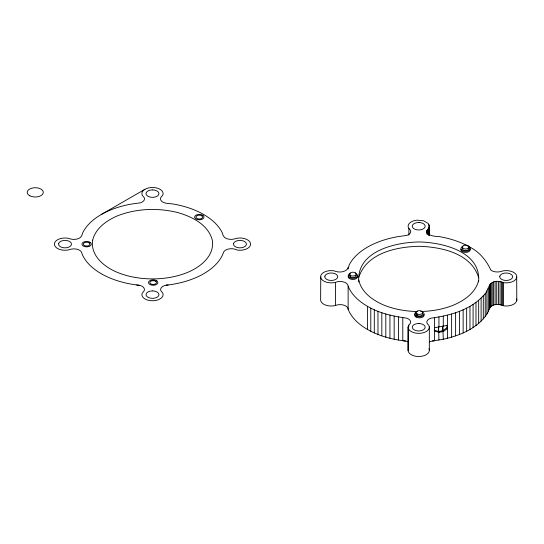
<?xml version="1.0" encoding="UTF-8"?>
<svg xmlns="http://www.w3.org/2000/svg" width="544" height="544" viewBox="0 0 544 544"><rect width="100%" height="100%" fill="white"/><g stroke="black" fill="none" stroke-linecap="round" stroke-linejoin="round"><path stroke-width="0.82" d="M442.823 326.244L443.272 339.245L430.855 341.326A8.051 4.651 0 0 0 429.488 341.897M438.94 340.061L438.58 326.441M358.795 281.976C356.136 251.151 395.576 242.209 419.254 241.958C442.564 242.44 481.277 251.518 478.618 281.785M405.511 341C392.278 339.578 379.1 336.07 367.472 329.467A72.474 41.847 0 0 1 349.119 311.549L348.146 309.257A8.051 4.651 0 0 0 337.606 304.837L335.056 305.606A10.628 6.134 0 0 1 320.634 300.2L320.756 275.774A10.628 6.134 0 0 1 334.002 270.803C339.619 273.285 348.201 272.218 349.119 265.057A72.474 41.847 0 0 1 398.5 236.552L406.715 235.43A8.051 4.651 0 0 0 410.564 230.432L408.456 227.82A10.628 6.134 0 0 1 417.058 220.17L423.545 220.762L428.189 223.448L429.332 225.91L429.332 235.001M428.985 348.786A10.628 6.134 0 0 1 420.383 356.436L418.159 356.504A10.628 6.134 0 0 1 408.109 350.696L408.109 327.549L408.734 325.169L410.502 323.143A8.051 4.651 0 0 0 406.654 318.145C393.122 316.302 379.413 313.303 367.472 306.32A72.474 41.847 0 0 1 349.119 288.408L348.146 286.117A8.051 4.651 0 0 0 337.606 281.69L335.056 282.458A10.628 6.134 0 0 1 320.634 277.052M408.109 350.696L408.224 326.271M429.216 235.457L429.332 225.91M429.216 227.188L428.638 228.432C421.811 234.648 434.948 236.742 438.94 236.552A72.474 41.847 0 0 1 469.968 247.146C479.529 252.008 486.56 260.664 490.81 270.069A8.051 4.651 0 0 0 499.814 271.755L503.438 270.803A10.628 6.134 0 0 1 516.684 275.774L516.8 300.2A10.628 6.134 0 0 1 504.526 305.939C500.963 305.048 497.25 303.6 493.551 305.075C489.199 306.034 489.172 311.066 486.907 314.051C477.21 328.658 459.768 335.628 443.272 339.245M408.109 327.549A10.628 6.134 0 0 0 418.159 333.356L420.383 333.288A10.628 6.134 0 0 0 428.985 325.645L426.999 323.17A8.051 4.651 0 0 1 430.855 318.179C449.779 315.595 469.907 310.298 483.296 295.725C488.22 292.162 487.642 284.07 493.551 281.928C497.25 280.459 500.963 281.901 504.526 282.792A10.628 6.134 0 0 0 516.8 277.052M358.87 277.127C366.88 252.851 396.705 246.792 419.254 246.296C441.599 247.003 471.403 253.327 478.679 277.746M478.564 280.677C475.551 292.774 464.508 300.342 453.689 305.048A60.234 34.775 0 0 1 420.696 311.488M446.971 327.774L442.734 330.745L443.272 331.527L447.501 328.556L446.971 327.774L446.971 325.36M101.238 214.533L144.976 189.285M166.165 285.178L164.628 285.573A8.051 4.651 0 0 0 160.772 290.564L162.758 293.039A10.628 6.134 0 0 1 154.156 300.682L151.932 300.75A10.628 6.134 0 0 1 141.998 293.665L144.276 290.537A8.051 4.651 0 0 0 140.427 285.539L132.267 284.308A72.474 41.847 0 0 1 82.892 255.796L81.92 253.504A8.051 4.651 0 0 0 71.38 249.084L68.83 249.852A10.628 6.134 0 0 1 54.407 244.446L54.522 243.161A10.628 6.134 0 0 1 67.769 238.197L69.843 238.789A8.051 4.651 0 0 0 80.383 237.497L81.75 235.729L82.892 232.451A72.474 41.847 0 0 1 132.267 203.939L140.481 202.824A8.051 4.651 0 0 0 144.337 197.826L142.229 195.214A10.628 6.134 0 0 1 150.831 187.564L153.048 187.496A10.628 6.134 0 0 1 162.411 195.82L161.983 196.071A8.051 4.651 0 0 0 167.661 203.429L172.713 203.939A72.474 41.847 0 0 1 222.088 232.451L223.224 235.695L224.584 237.463A8.051 4.651 0 0 0 233.587 239.149L237.211 238.197A10.628 6.134 0 0 1 250.458 243.161L250.573 244.446A10.628 6.134 0 0 1 238.299 250.186L236.742 249.893A8.051 4.651 0 0 0 223.992 251.457L223.224 253.252A72.474 41.847 0 0 1 168.3 284.961L166.165 285.178L168.184 284.974M434.527 327.767L447.501 325.332M438.58 327.236L438.491 331.541L442.823 330.732M434.527 330.99L438.94 332.343L443.272 331.527M432.392 340.925L434.411 340.728M402.907 340.714L406.654 341.292A8.051 4.651 0 0 1 408.014 341.863M136.68 284.961L139.284 285.246M438.58 331.527L434.166 330.181M468.479 246.548L469.173 246.949A4.672 2.7 0 0 1 468.846 250.553A4.672 2.7 0 0 1 462.604 250.743L461.91 250.342A4.672 2.7 0 0 1 462.998 246.384M355.803 273.591L356.497 273.992A4.672 2.7 0 0 1 356.17 277.596A4.672 2.7 0 0 1 349.928 277.787L349.234 277.386A4.672 2.7 0 0 1 350.322 273.428M422.341 312.011L423.035 312.406A4.672 2.7 0 0 1 422.708 316.01A4.672 2.7 0 0 1 416.466 316.2L415.772 315.799A4.672 2.7 0 0 1 416.099 312.195M438.491 331.541L438.94 332.343M358.761 280.058C361.379 292.155 372.218 299.88 382.881 304.681A60.234 34.775 0 0 0 417.343 311.501M516.684 298.914L516.8 300.2M503.071 282.567L503.071 305.708M502.969 282.499L502.969 305.646M501.609 281.928L501.609 305.075M500.065 281.534L500.065 304.681M498.42 281.33L498.42 304.477M496.74 281.33L496.74 304.477M495.094 281.534L495.094 304.681M493.551 281.928L493.551 305.075M492.191 282.499L492.191 305.646M491.062 283.227L491.062 306.367M490.226 284.063L490.226 307.21M489.784 284.838L489.784 307.986M489.45 285.858L489.45 309.006M488.315 288.408L488.315 311.549M486.907 290.904L486.907 314.051M485.234 293.352L485.234 316.492M483.296 295.725L483.296 318.872M481.1 298.03L481.1 321.178M478.666 300.254L478.666 323.394M475.986 302.376L475.986 325.523M473.083 304.402L473.083 327.549M469.968 306.32L469.968 329.467M466.65 308.122L466.65 331.262M463.141 309.794L463.141 332.942M459.456 311.338L459.456 334.485M455.614 312.746L455.614 335.893M451.622 314.017L451.622 337.158M447.501 315.132L447.501 338.28M443.272 316.105L443.272 326.298M442.734 326.264L442.734 330.745M438.94 316.914L438.94 327.114M434.527 317.567L434.527 340.714M429.332 326.91L429.332 350.057M428.985 224.645L428.985 235.389M428.638 228.432L428.638 235.042M428.216 228.677L428.216 234.464M427.373 229.52L427.373 234.484M426.85 230.445L426.85 234.036M417.092 313.861L417.092 315.438M416.119 316.003L416.119 317.05M408.884 228.466L408.884 235.076M408.734 325.169L408.734 326.822M402.791 317.553L402.791 340.694M398.5 316.914L398.5 340.061M394.169 316.105L394.169 339.245M389.932 315.132L389.932 338.28M385.812 314.017L385.812 337.158M381.827 312.746L381.827 335.893M377.978 311.338L377.978 334.485M374.299 309.794L374.299 332.942M370.79 308.122L370.79 331.262M367.472 306.32L367.472 329.467M350.554 275.448L350.554 277.025M348.133 267.274L348.153 269.022M348.133 286.192L348.133 309.339M335.485 282.336L335.485 305.476M422.328 313.242A3.284 1.897 0 0 1 421.471 315.581A3.284 1.897 0 0 1 417.336 315.581L416.847 315.296A3.284 1.897 0 0 1 416.337 313.426M468.717 248.152A3.284 1.897 0 0 1 467.33 250.233A3.284 1.897 0 0 1 463.474 250.118L462.992 249.839A3.284 1.897 0 0 1 462.788 247.615M356.041 275.196A3.284 1.897 0 0 1 354.654 277.284A3.284 1.897 0 0 1 350.798 277.161L350.309 276.882A3.284 1.897 0 0 1 350.112 274.659M357.027 275.516A4.672 2.7 0 0 1 355.803 278.834A4.672 2.7 0 0 1 349.928 278.834L349.234 278.44A4.672 2.7 0 0 1 348.507 275.774M423.912 314.459A4.672 2.7 0 0 1 421.947 317.417A4.672 2.7 0 0 1 416.466 317.254L415.772 316.853A4.672 2.7 0 0 1 414.786 314.738M415.045 314.187A4.672 2.7 0 0 1 415.487 313.691M469.703 248.472A4.672 2.7 0 0 1 468.479 251.79A4.672 2.7 0 0 1 462.604 251.79L461.91 251.396A4.672 2.7 0 0 1 460.931 249.274M92.643 240.183C90.229 255.449 104.02 266.73 116.654 272.075A60.234 34.775 0 0 0 187.462 272.442C200.233 267.186 214.35 256.217 212.452 240.795C208.665 224.72 192.052 216.628 177.48 212.48C157.74 207.665 136.537 208.447 117.518 215.805C106.699 220.517 95.656 228.079 92.643 240.183M58.657 243.542L58.589 244.317A6.44 3.72 0 0 0 64.682 247.84A6.44 3.72 0 0 0 71.386 244.705L71.454 243.93A6.44 3.72 0 0 0 65.362 240.407A6.44 3.72 0 0 0 58.657 243.542M233.594 243.542L233.526 244.317A6.44 3.72 0 0 0 239.625 247.84A6.44 3.72 0 0 0 246.323 244.705L246.391 243.93A6.44 3.72 0 0 0 240.298 240.407A6.44 3.72 0 0 0 233.594 243.542M324.884 276.148L324.816 276.923A6.44 3.72 0 0 0 330.915 280.446A6.44 3.72 0 0 0 337.613 277.311L337.681 276.536A6.44 3.72 0 0 0 331.588 273.02A6.44 3.72 0 0 0 324.884 276.148M499.827 276.148L499.752 276.923A6.44 3.72 0 0 0 505.852 280.446A6.44 3.72 0 0 0 512.55 277.311L512.625 276.536A6.44 3.72 0 0 0 506.525 273.02A6.44 3.72 0 0 0 499.827 276.148M152.83 189.91L151.484 189.951A6.44 3.72 0 0 0 146.057 193.82A6.44 3.72 0 0 0 152.15 197.336L153.496 197.295A6.44 3.72 0 0 0 158.923 193.426A6.44 3.72 0 0 0 152.83 189.91M419.057 222.516L417.71 222.557A6.44 3.72 0 0 0 412.284 226.426A6.44 3.72 0 0 0 418.384 229.949L419.723 229.908A6.44 3.72 0 0 0 425.15 226.039A6.44 3.72 0 0 0 419.057 222.516M152.83 290.911L151.484 290.952A6.44 3.72 0 0 0 146.057 294.821A6.44 3.72 0 0 0 152.15 298.336L153.496 298.296A6.44 3.72 0 0 0 158.923 294.426A6.44 3.72 0 0 0 152.83 290.911M419.057 323.517L417.71 323.558A6.44 3.72 0 0 0 412.284 327.427A6.44 3.72 0 0 0 418.384 330.942L419.723 330.902A6.44 3.72 0 0 0 425.15 327.039A6.44 3.72 0 0 0 419.057 323.517M468.098 245.874L467.609 245.596A3.284 1.897 0 0 0 463.223 245.725A3.284 1.897 0 0 0 462.992 248.261L463.474 248.54A3.284 1.897 0 0 0 467.867 248.411A3.284 1.897 0 0 0 468.098 245.874M355.416 272.918L354.933 272.639A3.284 1.897 0 0 0 350.54 272.768A3.284 1.897 0 0 0 350.309 275.305L350.798 275.584A3.284 1.897 0 0 0 355.184 275.454A3.284 1.897 0 0 0 355.416 272.918M421.954 311.331L421.471 311.052A3.284 1.897 0 0 0 417.078 311.188A3.284 1.897 0 0 0 416.847 313.718L417.336 314.004A3.284 1.897 0 0 0 421.722 313.868A3.284 1.897 0 0 0 421.954 311.331M202.946 215.39L202.252 214.996A4.672 2.7 0 0 0 196.01 215.186A4.672 2.7 0 0 0 195.684 218.79L196.377 219.184A4.672 2.7 0 0 0 202.62 218.994A4.672 2.7 0 0 0 202.946 215.39M201.865 215.893L201.382 215.614A3.284 1.897 0 0 0 196.989 215.75A3.284 1.897 0 0 0 196.765 218.287L197.248 218.566A3.284 1.897 0 0 0 201.64 218.43A3.284 1.897 0 0 0 201.865 215.893M90.263 242.44L89.576 242.039A4.672 2.7 0 0 0 83.334 242.23A4.672 2.7 0 0 0 83.008 245.834L83.694 246.228A4.672 2.7 0 0 0 89.937 246.044A4.672 2.7 0 0 0 90.263 242.44M156.808 280.854L156.114 280.452A4.672 2.7 0 0 0 149.872 280.643A4.672 2.7 0 0 0 149.546 284.247L150.232 284.648A4.672 2.7 0 0 0 156.475 284.458A4.672 2.7 0 0 0 156.808 280.854M89.189 242.944L88.706 242.658A3.284 1.897 0 0 0 84.313 242.794A3.284 1.897 0 0 0 84.082 245.33L84.572 245.609A3.284 1.897 0 0 0 88.958 245.473A3.284 1.897 0 0 0 89.189 242.944M155.727 281.357L155.244 281.078A3.284 1.897 0 0 0 150.851 281.207A3.284 1.897 0 0 0 150.62 283.744L151.11 284.022A3.284 1.897 0 0 0 155.496 283.893A3.284 1.897 0 0 0 155.727 281.357M29.866 195.813A8.051 4.651 0 0 0 43.132 193.324A8.051 4.651 0 0 0 32.762 187.938A8.051 4.651 0 0 0 29.866 195.813"/></g></svg>
